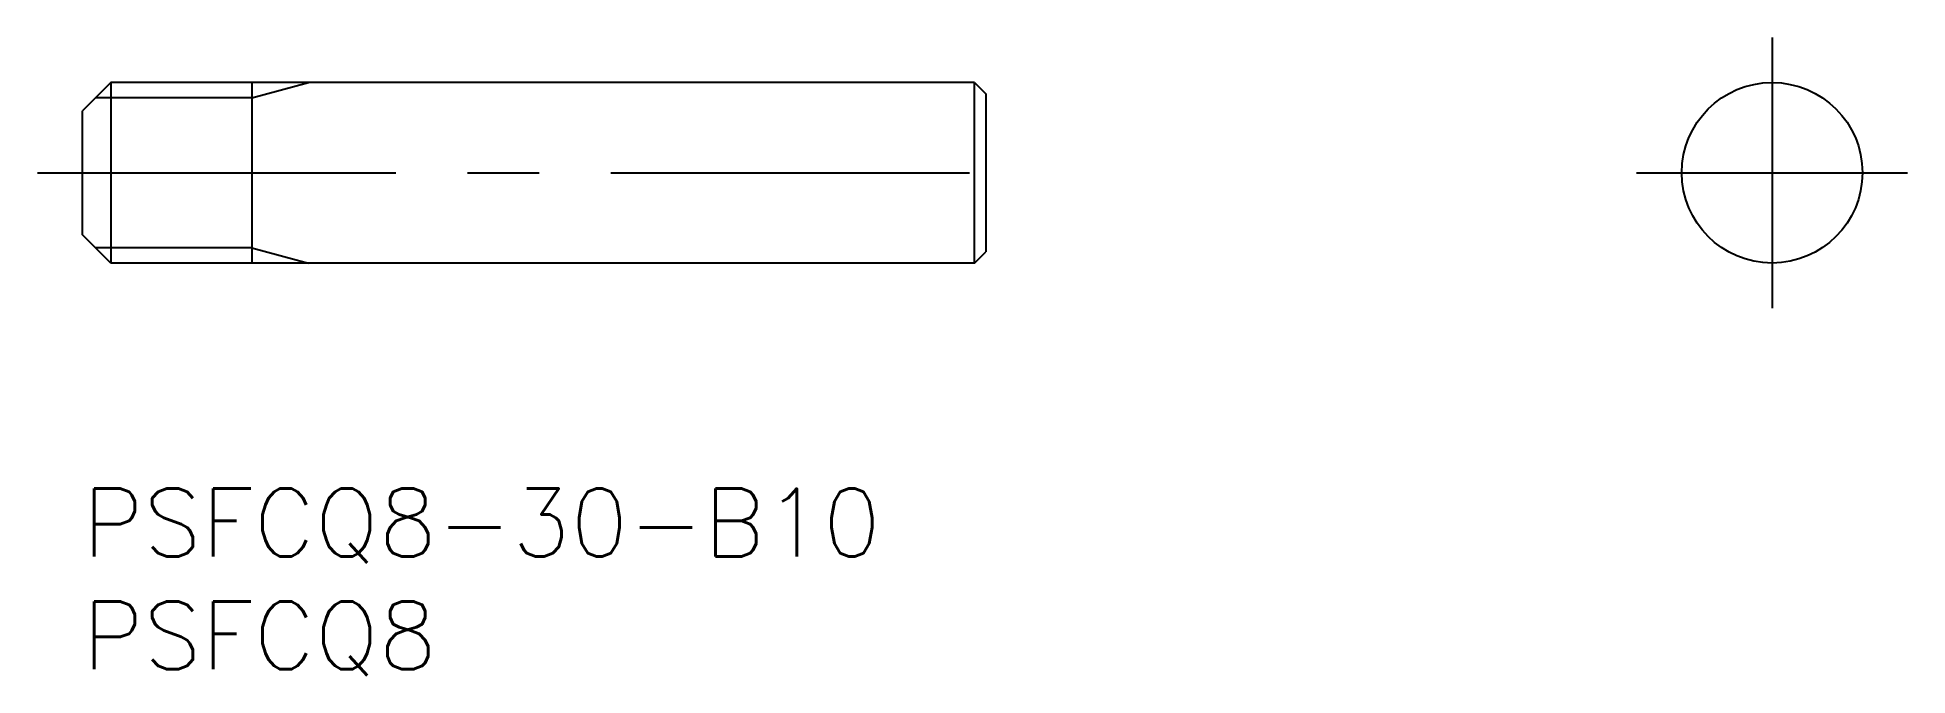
# Model space of a CAD drawing. Extents: x -2 to 80.8, y -8.3 to 20.
import ezdxf

# ---------------------------------------------------------------- set-up
doc = ezdxf.new("R2010")
doc.units = 0
doc.header["$LTSCALE"] = 0.5
doc.linetypes.add('CENTER', pattern=[50.8, 31.75, -6.35, 6.35, -6.35])
for name, color, linetype in [('MSM_CENTER', 1, 'CENTER'), ('MSM_CONTINUOUS', 7, 'CONTINUOUS'), ('MSM_NARROW', 5, 'CONTINUOUS'), ('MSM_PART_NUMBER', 7, 'CONTINUOUS')]:
    doc.layers.add(name, color=color, linetype=linetype)
doc.styles.get("Standard").update_dxf_attribs({"font": 'txt.shx', "height": 1, "bigfont": 'bigfont.shx'})

# ---------------------------------------------------------------- blocks, each defined once
blk = doc.blocks.new('*U4')
at = {"layer": 'MSM_PART_NUMBER'}
blk.add_text('PSFCQ8-30-B10', height=3, dxfattribs=at).set_placement((0, -3))
blk = doc.blocks.new('*U5')
at = {"layer": 'MSM_PART_NUMBER'}
blk.add_text('PSFCQ8', height=3, dxfattribs=at).set_placement((0, -8))

msp = doc.modelspace()

# ---------------------------------------------------------------- linework, layer by layer
at = {"layer": 'MSM_CENTER'}
for p, q in [((74.825, 20), (74.825, 8)), ((-2, 14), (42, 14)), ((68.825, 14), (80.825, 14))]:
    msp.add_line(p, q, dxfattribs=at)
at = {"layer": 'MSM_CONTINUOUS'}
for p, q in [((1.25, 18), (0, 16.75)), ((39.5, 18), (1.25, 18)), ((1.25, 18), (1.25, 10)), ((7.5, 18), (7.5, 10)), ((39.5, 18), (40, 17.5)), ((39.5, 10), (39.5, 18)), ((40, 17.5), (40, 10.5)), ((0, 11.25), (0, 16.75)), ((1.25, 10), (0, 11.25)), ((39.5, 10), (1.25, 10)), ((39.5, 10), (40, 10.5))]:
    msp.add_line(p, q, dxfattribs=at)
msp.add_circle((74.825, 14), 4, dxfattribs=at)
at = {"layer": 'MSM_NARROW'}
for p, q in [((7.5, 17.323), (10, 18)), ((7.5, 17.323), (0.574, 17.323)), ((7.5, 10.676), (0.574, 10.676)), ((7.5, 10.676), (10, 10))]:
    msp.add_line(p, q, dxfattribs=at)

# ---------------------------------------------------------------- block references
at = {"layer": 'MSM_CONTINUOUS'}
for name in ['*U4', '*U5']:
    msp.add_blockref(name, (0, 0), dxfattribs=at)

doc.saveas('drawing.dxf')
